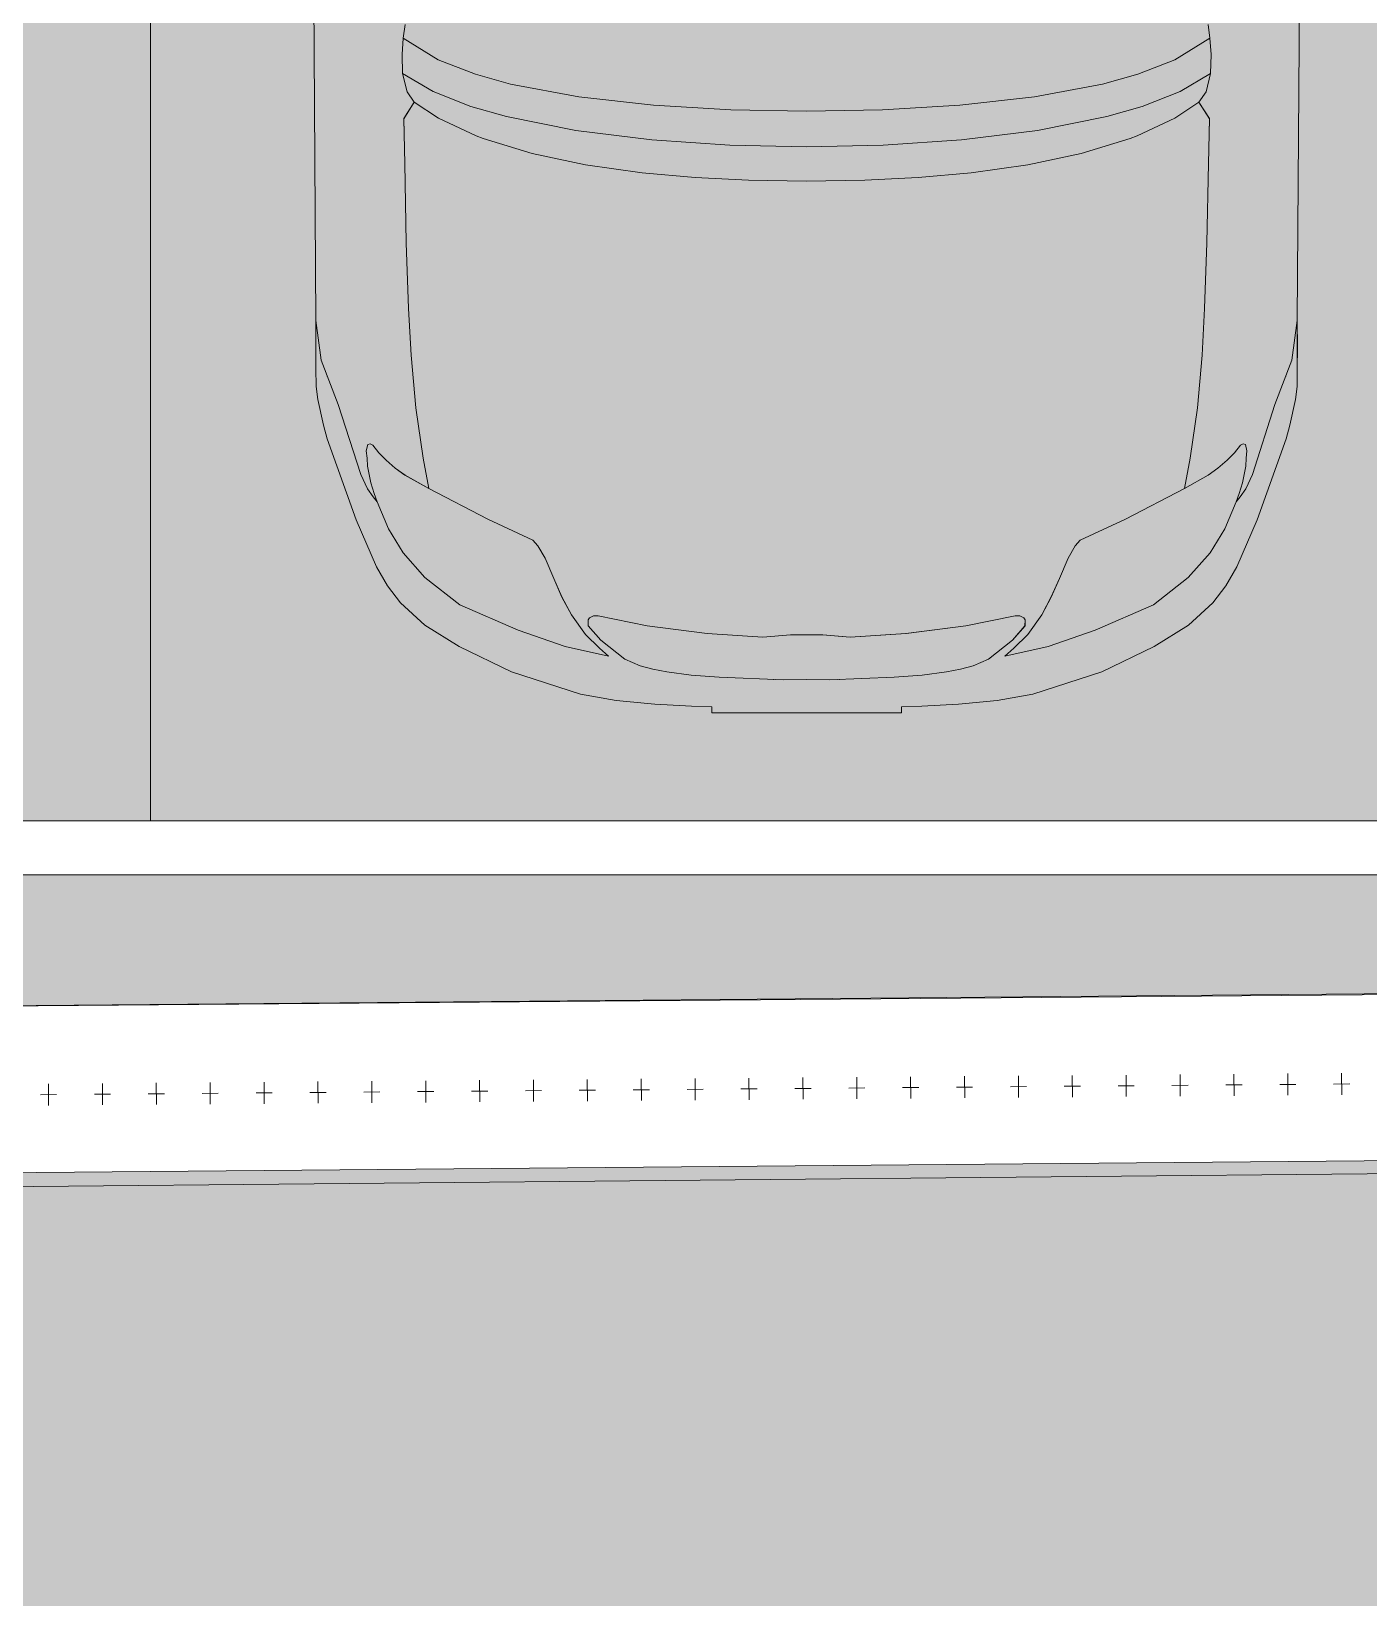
# Model space of a CAD drawing. Header units: millimetres. Extents: x -284281 to 1648660, y -821378 to -151356.
# Drawn here: x 222817 to 225293, y -272126 to -269226 of the extents above; entities that cross this region are included whole.
import ezdxf

# ---------------------------------------------------------------- set-up
doc = ezdxf.new("R2010")
doc.units = ezdxf.units.MM
doc.header["$MEASUREMENT"] = 0
doc.set_wipeout_variables(frame=1)
doc.linetypes.add('Wipeout_Contour', pattern=[1000, 0, -1000])
for name, color, linetype in [('Cars', 7, 'Continuous'), ('Divers - Dessin général', 7, 'Continuous'), ('Extérieur - Environnement', 7, 'Continuous'), ('Structure - Murs extérieurs', 7, 'Continuous'), ('TopoAlt', 7, 'Continuous')]:
    doc.layers.add(name, color=color, linetype=linetype)

# ---------------------------------------------------------------- blocks, each defined once
blk = doc.blocks.new('Dalle_13_1', base_point=(250537.6, -270787.4))
at = {"linetype": 'Continuous', "lineweight": 0, "true_color": 0x90b349}
blk.add_hatch(color=55, dxfattribs=at).paths.add_polyline_path([(250537.6, -270787.4), (220537.6, -270787.4), (220537.6, -273253.3), (250548.6, -273114.3), (250537.7, -271092.1), (250537.7, -271092.1, -0.001346), (250537.6, -271062.3), (250537.6, -271062.3)])
at = {"color": 7, "linetype": 'Continuous', "lineweight": 5, "flags": 128}
blk.add_lwpolyline([(250537.6, -270787.4), (220537.6, -270787.4), (220537.6, -273253.3), (250548.6, -273114.3), (250537.7, -271092.1), (250537.7, -271092.1, -0.001346), (250537.6, -271062.3), (250537.6, -271062.3)], format="xyb", close=True, dxfattribs=at)
blk = doc.blocks.new('Mur_56_1', base_point=(218049.6, -271371.5))
at = {"color": 254, "linetype": 'Wipeout_Contour', "lineweight": 0, "ltscale": 1434044.950907383}
blk.add_wipeout([(218049.6, -271371.5), (250537.3, -271087.3), (250534.6, -270787.3), (218047, -271071.5)], dxfattribs=at).dxf.layer = 'TopoAlt'
at = {"layer": 'TopoAlt', "color": 190, "linetype": 'Continuous', "lineweight": 5, "true_color": 0x8002ff, "flags": 128}
for points in [[(250534.6, -270787.3), (218047, -271071.5)], [(218049.6, -271371.5), (250537.3, -271087.3)]]:
    blk.add_lwpolyline(points, dxfattribs=at)
blk = doc.blocks.new('Mur_61_1', base_point=(250537.6, -270787.3))
at = {"color": 254, "linetype": 'Wipeout_Contour', "lineweight": 0, "ltscale": 1436123.093929387}
blk.add_wipeout([(220637.6, -270787.3), (250437.6, -270787.3), (250437.6, -270687.3), (220637.6, -270687.3)], dxfattribs=at).dxf.layer = 'Structure - Murs extérieurs'
at = {"layer": 'Structure - Murs extérieurs', "color": 7, "linetype": 'Continuous', "lineweight": 5, "flags": 128}
for points in [[(250437.6, -270687.3), (220637.6, -270687.3)], [(220537.6, -270787.3), (250537.6, -270787.3)]]:
    blk.add_lwpolyline(points, dxfattribs=at)
blk = doc.blocks.new('Garde-corps_1_1')
at = {"color": 7, "linetype": 'Continuous', "lineweight": 5}
for p, q in [((224644.4, -271159.8), (224644.7, -271199.8)), ((224744.1, -271159), (224744.5, -271199)), ((224843.9, -271158.2), (224844.2, -271198.2)), ((224943.7, -271157.3), (224944, -271197.3)), ((225043.4, -271156.5), (225043.7, -271196.5)), ((225143.2, -271155.7), (225143.5, -271195.7)), ((225242.9, -271154.9), (225243.3, -271194.9)), ((222848.8, -271174.6), (222849.1, -271214.6)), ((222948.5, -271173.7), (222948.9, -271213.7)), ((223048.3, -271172.9), (223048.6, -271212.9)), ((223148, -271172.1), (223148.4, -271212.1)), ((223247.8, -271171.3), (223248.1, -271211.3)), ((223347.6, -271170.5), (223347.9, -271210.5)), ((223447.3, -271169.6), (223447.6, -271209.6)), ((223562.2, -271188.7), (223532.2, -271188.9)), ((223547.1, -271168.8), (223547.4, -271208.8)), ((223662, -271187.9), (223632, -271188.1)), ((223646.8, -271168), (223647.2, -271208)), ((223761.7, -271187.1), (223731.7, -271187.3)), ((223746.6, -271167.2), (223746.9, -271207.2)), ((223861.5, -271186.2), (223831.5, -271186.5)), ((223846.3, -271166.4), (223846.7, -271206.4)), ((223961.3, -271185.4), (223931.3, -271185.7)), ((223946.1, -271165.5), (223946.4, -271205.5)), ((224061, -271184.6), (224031, -271184.8)), ((224045.9, -271164.7), (224046.2, -271204.7)), ((224160.8, -271183.8), (224130.8, -271184)), ((224145.6, -271163.9), (224145.9, -271203.9)), ((224260.5, -271183), (224230.5, -271183.2)), ((224245.4, -271163.1), (224245.7, -271203.1)), ((224360.3, -271182.1), (224330.3, -271182.4)), ((224345.1, -271162.3), (224345.4, -271202.3)), ((224460, -271181.3), (224430, -271181.6)), ((224444.9, -271161.4), (224445.2, -271201.4)), ((224559.8, -271180.5), (224529.8, -271180.7)), ((224544.6, -271160.6), (224545, -271200.6)), ((224659.6, -271179.7), (224629.6, -271179.9)), ((224759.3, -271178.9), (224729.3, -271179.1)), ((224859.1, -271178), (224829.1, -271178.3)), ((224958.8, -271177.2), (224928.8, -271177.5)), ((225058.6, -271176.4), (225028.6, -271176.7)), ((225158.3, -271175.6), (225128.3, -271175.8)), ((225258.1, -271174.8), (225228.1, -271175)), ((222863.9, -271194.4), (222833.9, -271194.7)), ((222963.7, -271193.6), (222933.7, -271193.9)), ((223063.5, -271192.8), (223033.5, -271193)), ((223163.2, -271192), (223133.2, -271192.2)), ((223263, -271191.2), (223233, -271191.4)), ((223362.7, -271190.3), (223332.7, -271190.6)), ((223462.5, -271189.5), (223432.5, -271189.8))]:
    blk.add_line(p, q, dxfattribs=at)
blk = doc.blocks.new('Garde-corps_3_1')
at = {"color": 7, "linetype": 'Continuous', "lineweight": 5}
for p, q in [((224644.4, -271159.8), (224644.7, -271199.8)), ((224744.1, -271159), (224744.5, -271199)), ((224843.9, -271158.2), (224844.2, -271198.2)), ((224943.7, -271157.3), (224944, -271197.3)), ((225043.4, -271156.5), (225043.7, -271196.5)), ((225143.2, -271155.7), (225143.5, -271195.7)), ((225242.9, -271154.9), (225243.3, -271194.9)), ((222848.8, -271174.6), (222849.1, -271214.6)), ((222948.5, -271173.7), (222948.9, -271213.7)), ((223048.3, -271172.9), (223048.6, -271212.9)), ((223148, -271172.1), (223148.4, -271212.1)), ((223247.8, -271171.3), (223248.1, -271211.3)), ((223347.6, -271170.5), (223347.9, -271210.5)), ((223447.3, -271169.6), (223447.6, -271209.6)), ((223562.2, -271188.7), (223532.2, -271188.9)), ((223547.1, -271168.8), (223547.4, -271208.8)), ((223662, -271187.9), (223632, -271188.1)), ((223646.8, -271168), (223647.2, -271208)), ((223761.7, -271187.1), (223731.7, -271187.3)), ((223746.6, -271167.2), (223746.9, -271207.2)), ((223861.5, -271186.2), (223831.5, -271186.5)), ((223846.3, -271166.4), (223846.7, -271206.4)), ((223961.3, -271185.4), (223931.3, -271185.7)), ((223946.1, -271165.5), (223946.4, -271205.5)), ((224061, -271184.6), (224031, -271184.8)), ((224045.9, -271164.7), (224046.2, -271204.7)), ((224160.8, -271183.8), (224130.8, -271184)), ((224145.6, -271163.9), (224145.9, -271203.9)), ((224260.5, -271183), (224230.5, -271183.2)), ((224245.4, -271163.1), (224245.7, -271203.1)), ((224360.3, -271182.1), (224330.3, -271182.4)), ((224345.1, -271162.3), (224345.4, -271202.3)), ((224460, -271181.3), (224430, -271181.6)), ((224444.9, -271161.4), (224445.2, -271201.4)), ((224559.8, -271180.5), (224529.8, -271180.7)), ((224544.6, -271160.6), (224545, -271200.6)), ((224659.6, -271179.7), (224629.6, -271179.9)), ((224759.3, -271178.9), (224729.3, -271179.1)), ((224859.1, -271178), (224829.1, -271178.3)), ((224958.8, -271177.2), (224928.8, -271177.5)), ((225058.6, -271176.4), (225028.6, -271176.7)), ((225158.3, -271175.6), (225128.3, -271175.8)), ((225258.1, -271174.8), (225228.1, -271175)), ((222863.9, -271194.4), (222833.9, -271194.7)), ((222963.7, -271193.6), (222933.7, -271193.9)), ((223063.5, -271192.8), (223033.5, -271193)), ((223163.2, -271192), (223133.2, -271192.2)), ((223263, -271191.2), (223233, -271191.4)), ((223362.7, -271190.3), (223332.7, -271190.6)), ((223462.5, -271189.5), (223432.5, -271189.8))]:
    blk.add_line(p, q, dxfattribs=at)
blk = doc.blocks.new('Car 0025')
at = {"layer": 'Cars', "color": 7, "linetype": 'Continuous', "lineweight": 13}
for p, q in [((-924.7, 1389.7), (-920.5, 734.5)), ((-924.7, 1389.7), (-920.5, 734.5)), ((896.3, 734.5), (900.5, 1389.7)), ((900.5, 1389.7), (896.3, 734.5)), ((-755.5, 1282.4), (-758.8, 1257.5)), ((731.3, 1282.4), (734.6, 1257.5)), ((-758.8, 1257.5), (-760.9, 1227.1)), ((-694, 1217.1), (-758.8, 1257.5)), ((669.8, 1217.1), (734.6, 1257.5)), ((734.6, 1257.5), (736.7, 1227.1)), ((-760.9, 1227.1), (-760.1, 1191.7)), ((736.7, 1227.1), (735.9, 1191.7)), ((-703.8, 1158.5), (-760.1, 1191.7)), ((-760.1, 1191.7), (-751.8, 1158)), ((-625.2, 1190.8), (-694, 1217.1)), ((-560.1, 1172.1), (-625.2, 1190.8)), ((535.9, 1172.1), (601, 1190.8)), ((601, 1190.8), (669.8, 1217.1)), ((679.6, 1158.5), (735.9, 1191.7)), ((735.9, 1191.7), (727.6, 1158)), ((-433.8, 1148.7), (-560.1, 1172.1)), ((409.6, 1148.7), (535.9, 1172.1)), ((-738.5, 1138.6), (-758, 1108.3)), ((-751.8, 1158), (-751.8, 1158)), ((-738.5, 1138.6), (-751.8, 1158)), ((-738.5, 1138.6), (-738.5, 1138.6)), ((-738.5, 1138.6), (-693.9, 1108.9)), ((-633.6, 1130.9), (-703.8, 1158.5)), ((-295.6, 1133.3), (-433.8, 1148.7)), ((-152.7, 1124.9), (-295.6, 1133.3)), ((128.5, 1124.9), (271.4, 1133.3)), ((271.4, 1133.3), (409.6, 1148.7)), ((609.4, 1130.9), (679.6, 1158.5)), ((714.3, 1138.6), (669.7, 1108.9)), ((714.3, 1138.6), (727.6, 1158)), ((714.3, 1138.6), (714.3, 1138.6)), ((714.3, 1138.6), (733.8, 1108.3)), ((727.6, 1158), (727.6, 1158)), ((-758, 1108.3), (-755.8, 1024.9)), ((-693.9, 1108.9), (-624, 1076.3)), ((-567.9, 1112.1), (-633.6, 1130.9)), ((-439.5, 1086.6), (-567.9, 1112.1)), ((-12.1, 1122.4), (-152.7, 1124.9)), ((-12.1, 1122.4), (128.5, 1124.9)), ((415.3, 1086.6), (543.7, 1112.1)), ((543.7, 1112.1), (609.4, 1130.9)), ((669.7, 1108.9), (599.8, 1076.3)), ((733.8, 1108.3), (731.7, 1024.9)), ((-624, 1076.3), (-610.9, 1071.4)), ((-298.8, 1069.2), (-439.5, 1086.6)), ((274.6, 1069.2), (415.3, 1086.6)), ((599.8, 1076.3), (586.8, 1071.4)), ((-610.9, 1071.4), (-520.4, 1043.6)), ((-154, 1059.4), (-298.8, 1069.2)), ((-12.1, 1056.3), (-154, 1059.4)), ((-12.1, 1056.3), (129.8, 1059.4)), ((129.8, 1059.4), (274.6, 1069.2)), ((586.8, 1071.4), (496.2, 1043.6)), ((-755.8, 1025), (-753.2, 878.1)), ((-755.8, 1024.9), (-755.8, 1024.9)), ((-520.4, 1043.6), (-421.4, 1022.7)), ((-421.4, 1022.7), (-316.5, 1007.9)), ((397.2, 1022.7), (292.3, 1007.9)), ((496.2, 1043.6), (397.2, 1022.7)), ((731.7, 1025), (729, 878.1)), ((731.6, 1024.9), (731.6, 1024.9)), ((-316.5, 1007.9), (-218.5, 999.1)), ((-218.5, 999.1), (-119.9, 994.1)), ((-119.9, 994.1), (-12.1, 992.4)), ((95.7, 994.1), (-12.1, 992.4)), ((194.3, 999.1), (95.7, 994.1)), ((292.3, 1007.9), (194.3, 999.1)), ((-753.2, 878.1), (-748.9, 756.7)), ((729, 878.1), (724.7, 756.7)), ((-748.9, 756.7), (-744.4, 670.1)), ((724.7, 756.7), (720.2, 670.1)), ((-920.5, 734.5), (-920.6, 683.7)), ((-920.5, 734.5), (-920.6, 683.7)), ((-920.5, 734.5), (-910.7, 661.1)), ((896.3, 734.5), (886.5, 661.1)), ((896.4, 683.7), (896.3, 734.5)), ((896.3, 734.5), (896.4, 683.7)), ((-920.6, 683.7), (-920.5, 645.6)), ((-920.6, 683.7), (-920.5, 645.6)), ((-744.4, 670.2), (-735.6, 572.8)), ((-735.6, 572.8), (-744.3, 670.1)), ((720.2, 670.2), (711.4, 572.8)), ((711.4, 572.8), (720.1, 670.1)), ((896.3, 645.6), (896.4, 683.7)), ((896.4, 683.7), (896.3, 645.6)), ((-920.5, 645.6), (-920, 612.5)), ((-920.5, 645.6), (-920, 612.5)), ((-910.7, 661.1), (-879.2, 578.8)), ((886.5, 661.1), (855, 578.8)), ((895.8, 612.5), (896.3, 645.6)), ((896.3, 645.6), (895.8, 612.5)), ((-920, 612.5), (-917.2, 588.4)), ((-920, 612.5), (-917.2, 588.4)), ((-899.6, 632.1), (-899.5, 631.1)), ((875.4, 632.1), (875.3, 631.1)), ((893, 588.4), (895.8, 612.5)), ((895.8, 612.5), (893, 588.4)), ((-917.2, 588.4), (-906.8, 541)), ((-906.8, 541), (-917.2, 588.4)), ((882.6, 541), (893, 588.4)), ((882.6, 541), (893, 588.4)), ((-879.2, 578.8), (-837.6, 449.2)), ((-735.6, 572.8), (-722, 479.6)), ((711.4, 572.8), (697.8, 479.6)), ((855, 578.8), (813.4, 449.2)), ((-906.8, 541), (-899.8, 515.5)), ((-899.8, 515.5), (-906.8, 541)), ((875.6, 515.5), (882.6, 541)), ((875.6, 515.5), (882.6, 541)), ((-899.8, 515.5), (-846, 365.6)), ((-846, 365.6), (-899.8, 515.5)), ((-824.6, 504.7), (-827.3, 493)), ((-820.1, 506), (-824.6, 504.7)), ((-815.2, 503.8), (-820.1, 506)), ((-804.3, 489.5), (-815.2, 503.8)), ((780.1, 489.5), (791, 503.8)), ((791, 503.8), (795.9, 506)), ((795.9, 506), (800.4, 504.7)), ((800.4, 504.7), (803.1, 493)), ((821.8, 365.6), (875.6, 515.5)), ((821.8, 365.6), (875.6, 515.5)), ((-827.3, 493), (-826, 479.9)), ((-826, 479.9), (-825, 465)), ((-825, 465), (-819.1, 434.2)), ((-790.7, 476), (-804.3, 489.5)), ((-773.6, 461.2), (-790.7, 476)), ((-722, 479.6), (-711.7, 423.4)), ((697.8, 479.6), (687.5, 423.4)), ((749.4, 461.2), (766.5, 476)), ((766.5, 476), (780.1, 489.5)), ((800.8, 465), (794.9, 434.2)), ((801.8, 479.9), (800.8, 465)), ((803.1, 493), (801.8, 479.9)), ((-825.2, 422.9), (-837.6, 449.2)), ((-755.7, 447.9), (-773.6, 461.2)), ((-711.7, 423.4), (-755.7, 447.9)), ((687.5, 423.4), (731.5, 447.9)), ((731.5, 447.9), (749.4, 461.2)), ((801, 422.9), (813.4, 449.2)), ((-814.8, 408.3), (-825.2, 422.9)), ((-819.1, 434.2), (-812.8, 414.4)), ((-807.5, 399), (-814.8, 408.3)), ((-812.8, 414.4), (-807.5, 399)), ((-602.3, 367), (-711.7, 423.4)), ((578.1, 367), (687.5, 423.4)), ((788.6, 414.4), (783.3, 399)), ((783.3, 399), (790.6, 408.3)), ((794.9, 434.2), (788.6, 414.4)), ((790.6, 408.3), (801, 422.9)), ((-786.3, 348.7), (-807.5, 399)), ((762.1, 348.7), (783.3, 399)), ((-846, 365.6), (-808.7, 278.6)), ((-808.7, 278.6), (-846, 365.6)), ((-759.1, 304.4), (-786.3, 348.7)), ((-518.8, 327.9), (-602.3, 367)), ((494.6, 327.9), (578.1, 367)), ((734.9, 304.4), (762.1, 348.7)), ((784.5, 278.6), (821.8, 365.6)), ((784.5, 278.6), (821.8, 365.6)), ((-509.5, 317.5), (-518.8, 327.9)), ((485.3, 317.5), (494.6, 327.9)), ((-718.8, 259), (-759.1, 304.4)), ((-496.3, 294.8), (-509.5, 317.5)), ((-480.1, 257), (-496.3, 294.8)), ((455.9, 257), (472.1, 294.8)), ((472.1, 294.8), (485.3, 317.5)), ((694.6, 259), (734.9, 304.4)), ((-808.7, 278.6), (-788.2, 243.2)), ((-808.7, 278.6), (-788.2, 243.2)), ((764, 243.2), (784.5, 278.6)), ((784.5, 278.6), (764, 243.2)), ((-788.2, 243.2), (-764, 211.8)), ((-788.2, 243.2), (-764, 211.8)), ((-654.4, 208.3), (-718.8, 259)), ((-465.1, 222.6), (-480.1, 257)), ((440.9, 222.6), (455.9, 257)), ((630.2, 208.3), (694.6, 259)), ((739.8, 211.8), (764, 243.2)), ((764, 243.2), (739.8, 211.8)), ((-764, 211.8), (-719, 170.5)), ((-764, 211.8), (-719, 170.5)), ((-654.4, 208.3), (-546.4, 161.2)), ((-447.3, 189.6), (-465.1, 222.6)), ((423.1, 189.6), (440.9, 222.6)), ((630.2, 208.3), (522.2, 161.2)), ((694.8, 170.5), (739.8, 211.8)), ((739.8, 211.8), (694.8, 170.5)), ((-421.5, 153.3), (-447.3, 189.6)), ((-416.6, 180.1), (-414.1, 184)), ((-416.4, 169.3), (-416.6, 180.1)), ((-414.1, 184), (-406.9, 187.6)), ((-406.9, 187.6), (-398, 187.9)), ((-398, 187.9), (-307.1, 169.4)), ((373.8, 187.9), (282.9, 169.4)), ((382.7, 187.6), (373.8, 187.9)), ((389.9, 184), (382.7, 187.6)), ((392.4, 180.1), (389.9, 184)), ((392.2, 169.3), (392.4, 180.1)), ((397.3, 153.3), (423.1, 189.6)), ((-719, 170.5), (-655.3, 130.9)), ((-719, 170.5), (-655.3, 130.9)), ((-546.4, 161.2), (-459.2, 131.1)), ((-395.7, 128), (-421.5, 153.3)), ((-393.4, 142.5), (-416.4, 169.3)), ((-307.1, 169.4), (-196.1, 155)), ((-196.1, 155), (-92.9, 148.1)), ((-41.8, 152.8), (-92.9, 148.1)), ((-41.8, 152.8), (-11.3, 152.8)), ((17.6, 152.8), (-12.9, 152.8)), ((17.6, 152.8), (68.7, 148.1)), ((171.9, 155), (68.7, 148.1)), ((282.9, 169.4), (171.9, 155)), ((369.2, 142.5), (392.2, 169.3)), ((371.5, 128), (397.3, 153.3)), ((522.2, 161.2), (435, 131.1)), ((631.1, 130.9), (694.8, 170.5)), ((694.8, 170.5), (631.1, 130.9)), ((-655.3, 130.9), (-558.5, 84.1)), ((-655.3, 130.9), (-558.5, 84.1)), ((-378.9, 113.2), (-459.2, 131.1)), ((-378.9, 113.2), (-395.7, 128)), ((-348.6, 107.3), (-393.4, 142.5)), ((324.4, 107.3), (369.2, 142.5)), ((354.7, 113.2), (435, 131.1)), ((354.7, 113.2), (371.5, 128)), ((534.3, 84.1), (631.1, 130.9)), ((631.1, 130.9), (534.3, 84.1)), ((-320.4, 95.1), (-348.6, 107.3)), ((-320.4, 95.1), (-296.9, 89)), ((-296.9, 89), (-270.9, 84)), ((272.7, 89), (246.7, 84)), ((296.3, 95.1), (272.7, 89)), ((296.3, 95.1), (324.4, 107.3)), ((-558.5, 84.1), (-431, 42.5)), ((-431, 42.5), (-558.5, 84.1)), ((-270.9, 84), (-226, 78.1)), ((-226, 78.1), (-174.1, 74.2)), ((-54.7, 69.2), (-174.1, 74.2)), ((-73.2, 69.9), (-72.6, 69.9)), ((-12.1, 69.6), (-54.7, 69.2)), ((-12.1, 69.6), (30.5, 69.2)), ((30.5, 69.2), (149.9, 74.2)), ((49, 69.9), (48.4, 69.9)), ((201.8, 78.1), (149.9, 74.2)), ((246.7, 84), (201.8, 78.1)), ((406.8, 42.5), (534.3, 84.1)), ((406.8, 42.5), (534.3, 84.1)), ((-431, 42.5), (-364.7, 30.9)), ((-364.7, 30.9), (-431, 42.5)), ((-364.7, 30.9), (-293.1, 24.3)), ((-293.1, 24.3), (-364.7, 30.9)), ((268.9, 24.3), (340.5, 30.9)), ((268.9, 24.3), (340.5, 30.9)), ((340.5, 30.9), (406.8, 42.5)), ((340.5, 30.9), (406.8, 42.5)), ((-293.1, 24.3), (-225.1, 20.2)), ((-225.1, 20.2), (-293.1, 24.3)), ((-225.1, 20.2), (-187.9, 19.2)), ((-187.9, 19.2), (-225.1, 20.2)), ((-187.9, 19.2), (-187.9, 8.3)), ((-187.9, 8.3), (-187.9, 19.2)), ((-187.9, 8.3), (163.7, 8.3)), ((-187.9, 8.3), (-12.1, 8.3)), ((163.7, 8.3), (-12.1, 8.3)), ((163.7, 19.2), (200.9, 20.2)), ((163.7, 19.2), (200.9, 20.2)), ((163.7, 8.3), (163.7, 19.2)), ((163.7, 8.3), (163.7, 19.2)), ((200.9, 20.2), (268.9, 24.3)), ((200.9, 20.2), (268.9, 24.3))]:
    blk.add_line(p, q, dxfattribs=at)

msp = doc.modelspace()

# ---------------------------------------------------------------- hatches: boundary and pattern name
at = {"linetype": 'Continuous', "lineweight": 0, "true_color": 0x6f6f6f}
h = msp.add_hatch(color=8, dxfattribs=at)
h.paths.add_polyline_path([(141848.4421, -295062.57111), (269220.82107, -293826.86817), (269220.82107, -270902.73426), (268763.04853, -270902.73426), (254213.59981, -271040.57524), (254213.59981, -163437.63526), (153156.19977, -163437.63526), (153156.19977, -271040.57524), (153182.9625, -271040.57014), (153183.14559, -272000.51417, -0.4094273642), (149183.68145, -275935.04226), (141848.4421, -275935.04226)])
h.paths.add_polyline_path([(158435.58359, -260639.95299), (155145.58359, -260639.95299), (155145.58359, -248364.9528), (155145.58359, -243089.97435), (155145.58359, -242189.97435), (158435.58359, -242189.97435)], flags=0)
h.paths.add_polyline_path([(161503.43335, -171995.57011), (161503.43335, -193810.57122), (161503.43335, -230015.57011), (161503.43335, -260810.57129), (196775.04197, -260810.57129), (196775.04197, -222495.57011), (186955.54197, -222495.57011), (186955.54197, -218295.57011), (196754.55038, -218295.57011), (196754.55038, -208495.57004), (196754.55038, -204495.57011), (193355.54197, -204495.57011), (193355.54197, -195161.53481), (195576.03357, -195161.53481), (195576.03357, -189810.57129), (217850.06795, -189810.57129), (217850.06795, -262266.88531), (245610.04479, -262266.88531), (245610.04479, -253395.57129), (245626.03357, -253395.57129), (246426.03357, -253395.57129), (247826.03357, -253395.57129), (247826.03357, -248005.57129), (247826.03357, -246605.57129), (245626.03357, -246605.57129), (245610.04479, -246605.57129), (245610.04479, -171995.57011), (212806.27958, -171995.57011)], flags=0)
h.paths.add_polyline_path([(162737.04244, -269433.91257, -0.0903186603), (162858.77258, -268727.62319, -0.2014487277), (163912.63869, -267592.73981, -0.1042114453), (164718.00561, -267415.05524), (165317.97869, -267409.37112, -0.1040446075), (166125.35422, -267571.24421, -0.2382554567), (167284.25653, -268953.31764, -0.0551886218), (167336.83602, -269390.33428), (167338.93075, -269611.43843), (167351.04633, -270890.26697), (167092.5827, -271892.76052, -0.2679491924), (165370.08316, -272909.1243), (164770.11009, -272914.80843, -0.1937174639), (163379.25202, -272370.18517, -0.0705687558), (163028.66346, -271931.26196, -0.1316524976), (162751.25276, -270933.84526)], flags=0)
h.paths.add_polyline_path([(175327.75206, -275599.00212, -0.4157910988), (173316.98603, -273599.0311), (173316.98603, -273452.05237), (173330.48786, -267377.82411, -0.3805567013), (175316.98603, -265609.82626), (175394.71409, -265609.82626), (175394.71409, -270609.82626), (190394.71409, -270609.82626), (190394.71409, -265609.82626), (195356.19118, -265609.82626, -0.4142135624), (196856.19118, -267109.82626), (196856.19118, -273660.69924, -0.3455016121), (195137.28541, -275433.43196)], flags=0)
h.paths.add_polyline_path([(205510.09252, -271504.08297, -0.1344739343), (205230.94767, -270484.93746), (205230.94767, -268984.93746, -0.4142135624), (207230.94767, -266984.93746), (207830.94767, -266984.93746, -0.4142135624), (209830.94767, -268984.93746), (209830.94767, -270484.93746, -0.1288203455), (209574.03043, -271465.58136, -0.2709362909), (207830.94767, -272484.93746), (207230.94767, -272484.93746, -0.2649799965)], flags=0)
h.paths.add_polyline_path([(217862.68721, -273329.32486), (217869.94938, -267730.33623, -0.0985615086), (218100.71805, -266943.72092), (218117.68082, -266951.54513, -0.2588490016), (219955.479, -265605.82722), (219953.14148, -265587.29374), (220637.56856, -265587.29374), (220637.56856, -265687.29374), (220637.56856, -270687.29374), (250537.56856, -270687.29374), (250537.56856, -265687.29374), (252208.00356, -265687.29374), (254186.29382, -265687.29374), (254186.29382, -267687.29374), (254186.29382, -271062.25464, 0.001345761), (254186.3228, -271073.02067), (254197.20856, -273095.23292, -0.4142135624), (252208.00356, -275105.96997), (243484.53401, -275105.96997, -0.0051889555), (243431.43827, -275116.10287), (235447.992, -275196.19066), (220071.01237, -275253.23979, -0.3865533313), (217873.0891, -273475.38502, -0.0251892193)], flags=0)
at = {"linetype": 'Continuous', "lineweight": 0, "true_color": 0x90b349}
msp.add_hatch(color=55, dxfattribs=at).paths.add_polyline_path([(250537.56856, -270787.35355), (220537.56856, -270787.35355), (220537.56856, -273253.26877), (250548.61514, -273114.34105), (250537.72938, -271092.1288), (250537.66391, -271092.12915, -0.001345761), (250537.5835, -271062.25464), (250537.56856, -271062.25464)])

# ---------------------------------------------------------------- linework, layer by layer
at = {"color": 9, "linetype": 'Continuous', "lineweight": 5}
msp.add_lwpolyline([(217873.0891, -273475.38502, 0.3865533313), (220071.01237, -275253.23979), (235447.992, -275196.19066), (243431.43827, -275116.10287, 0.0051889555), (243484.53401, -275105.96997), (252208.00356, -275105.96997, 0.4142135624), (254197.20856, -273095.23292), (254186.3228, -271073.02067, -0.001345761), (254186.29382, -271062.25464), (254186.29382, -267687.29374), (254186.29382, -265687.29374), (252208.00356, -265687.29374), (250537.56856, -265687.29374), (250537.56856, -270687.29374), (220637.56856, -270687.29374), (220637.56856, -265687.29374), (220637.56856, -265587.29374), (219953.14148, -265587.29374), (219955.479, -265605.82722, 0.2588490016), (218117.68082, -266951.54513), (218100.71805, -266943.72092, 0.0985615086), (217869.94938, -267730.33623), (217862.68721, -273329.32486, 0.0251892193)], format="xyb", close=True, dxfattribs=at)
at = {"color": 7, "linetype": 'Continuous', "lineweight": 5}
msp.add_lwpolyline([(250537.56856, -270787.35355), (220537.56856, -270787.35355), (220537.56856, -273253.26877), (250548.61514, -273114.34105), (250537.72938, -271092.1288), (250537.66391, -271092.12915, -0.001345761), (250537.5835, -271062.25464), (250537.56856, -271062.25464)], format="xyb", close=True, dxfattribs=at)
at = {"layer": 'Extérieur - Environnement', "color": 7, "linetype": 'Continuous', "lineweight": 13}
for p, q in [((223339.79262, -269106.12444), (223343.94365, -269761.2809)), ((223339.79262, -269106.12444), (223343.94365, -269761.2809)), ((225160.83428, -269761.2809), (225164.9853, -269106.12444)), ((225164.9853, -269106.12444), (225160.83428, -269761.2809)), ((223509.00238, -269213.35195), (223505.71237, -269238.27627)), ((224995.77554, -269213.35195), (224999.06555, -269238.27627)), ((223505.71237, -269238.27627), (223503.56921, -269268.70409)), ((223570.52568, -269278.71115), (223505.71237, -269238.27627)), ((224934.25224, -269278.71115), (224999.06555, -269238.27627)), ((224999.06555, -269238.27627), (225001.20871, -269268.70409)), ((223503.56921, -269268.70409), (223504.34856, -269304.06619)), ((225001.20871, -269268.70409), (225000.42936, -269304.06619)), ((223560.72695, -269337.28554), (223504.34856, -269304.06619)), ((223504.34856, -269304.06619), (223512.67652, -269337.78359)), ((223639.28148, -269304.96647), (223570.52238, -269278.70989)), ((224865.49645, -269304.96647), (224934.25554, -269278.70989)), ((224944.05097, -269337.28554), (225000.42936, -269304.06619)), ((225000.42936, -269304.06619), (224992.1014, -269337.78359)), ((223704.41747, -269323.67754), (223639.27519, -269304.96466)), ((223830.70959, -269347.10029), (223704.41203, -269323.67653)), ((224674.06833, -269347.10029), (224800.36589, -269323.67653)), ((224800.36046, -269323.67754), (224865.50273, -269304.96466)), ((223525.99246, -269357.14103), (223506.46151, -269387.53016)), ((223512.67652, -269337.78359), (223512.70278, -269337.79852)), ((223525.99246, -269357.14103), (223512.67652, -269337.78359)), ((223525.99826, -269357.18062), (223525.99246, -269357.14103)), ((223525.99826, -269357.18062), (223570.60131, -269386.89845)), ((223630.93028, -269364.90883), (223560.72695, -269337.28554)), ((223968.85327, -269362.46162), (223830.70959, -269347.10029)), ((224535.92465, -269362.46162), (224674.06833, -269347.10029)), ((224873.84764, -269364.90883), (224944.05097, -269337.28554)), ((224978.77966, -269357.18062), (224934.17661, -269386.89845)), ((224978.77966, -269357.18062), (224978.78546, -269357.14103)), ((224978.78546, -269357.14103), (224992.1014, -269337.78359)), ((224978.78546, -269357.14103), (224998.31641, -269387.53016)), ((224992.1014, -269337.78359), (224992.07514, -269337.79852)), ((223506.46151, -269387.53016), (223508.64052, -269470.88184)), ((223570.60131, -269386.89845), (223640.48014, -269419.47351)), ((223696.57699, -269383.67403), (223630.93028, -269364.90883)), ((223825.01931, -269409.2231), (223696.57699, -269383.67403)), ((224111.78321, -269370.86361), (223968.85082, -269362.46135)), ((224252.41805, -269373.42369), (224111.78108, -269370.86348)), ((224252.35987, -269373.42369), (224392.99684, -269370.86348)), ((224392.99471, -269370.86361), (224535.9271, -269362.46135)), ((224679.75861, -269409.2231), (224808.20093, -269383.67403)), ((224808.20093, -269383.67403), (224873.84764, -269364.90883)), ((224934.17661, -269386.89845), (224864.29778, -269419.47351)), ((224998.31641, -269387.53016), (224996.1374, -269470.88184)), ((223640.48014, -269419.47351), (223653.54053, -269424.33559)), ((223965.70071, -269426.56247), (223825.01931, -269409.2231)), ((224539.07721, -269426.56247), (224679.75861, -269409.2231)), ((224864.29778, -269419.47351), (224851.23739, -269424.33559)), ((223653.54053, -269424.33624), (223744.08144, -269452.15012)), ((224110.48515, -269436.38019), (223965.70071, -269426.56247)), ((224252.38896, -269439.48807), (224110.48515, -269436.38019)), ((224252.38896, -269439.48807), (224394.29277, -269436.38019)), ((224394.29277, -269436.38019), (224539.07721, -269426.56247)), ((224851.23739, -269424.33624), (224760.69648, -269452.15012)), ((223508.63938, -269470.81865), (223511.2848, -269617.64414)), ((223508.64177, -269470.86474), (223508.64224, -269470.88184)), ((223744.08144, -269452.15012), (223843.1289, -269473.07881)), ((223843.1289, -269473.07881), (223948.03596, -269487.90326)), ((224661.64902, -269473.07881), (224556.74196, -269487.90326)), ((224760.69648, -269452.15012), (224661.64902, -269473.07881)), ((224996.13854, -269470.81865), (224993.49312, -269617.64414)), ((224996.13615, -269470.86474), (224996.13568, -269470.88184)), ((223948.03596, -269487.90326), (224045.99751, -269496.69868)), ((224045.99751, -269496.69868), (224144.56994, -269501.67525)), ((224144.56994, -269501.67525), (224252.39546, -269503.41935)), ((224360.20798, -269501.67525), (224252.38246, -269503.41935)), ((224458.78041, -269496.69868), (224360.20798, -269501.67525)), ((224556.74196, -269487.90326), (224458.78041, -269496.69868)), ((223511.2848, -269617.64414), (223515.57686, -269739.10257)), ((224993.49312, -269617.64414), (224989.20106, -269739.10257)), ((223515.57686, -269739.10257), (223520.1139, -269825.64174)), ((224989.20106, -269739.10257), (224984.66402, -269825.64174)), ((223343.94365, -269761.2809), (223343.86053, -269812.10443)), ((223343.94365, -269761.2809), (223343.86053, -269812.10443)), ((223343.94365, -269761.2809), (223353.78672, -269834.64628)), ((225160.83428, -269761.2809), (225150.9912, -269834.64628)), ((225160.91739, -269812.10443), (225160.83428, -269761.2809)), ((225160.83428, -269761.2809), (225160.91739, -269812.10443)), ((223343.86053, -269812.10443), (223343.97135, -269850.17549)), ((223343.86053, -269812.10443), (223343.97135, -269850.17549)), ((223520.11198, -269825.6205), (223528.8927, -269922.93505)), ((223528.8927, -269922.93505), (223520.14171, -269825.64174)), ((224984.66594, -269825.6205), (224975.88522, -269922.93505)), ((224975.88522, -269922.93505), (224984.63621, -269825.64174)), ((225160.80657, -269850.17549), (225160.91739, -269812.10443)), ((225160.91739, -269812.10443), (225160.80657, -269850.17549)), ((223343.97135, -269850.17549), (223344.49816, -269883.28596)), ((223343.97135, -269850.17549), (223344.49816, -269883.28596)), ((223353.78672, -269834.64628), (223385.31238, -269917.01103)), ((225150.9912, -269834.64628), (225119.46554, -269917.01103)), ((225160.27976, -269883.28596), (225160.80657, -269850.17549)), ((225160.80657, -269850.17549), (225160.27976, -269883.28596)), ((223344.49816, -269883.28596), (223347.29866, -269907.43008)), ((223344.49816, -269883.28596), (223347.29866, -269907.43008)), ((223364.90148, -269863.68497), (223364.95298, -269864.69694)), ((225139.87645, -269863.68497), (225139.82494, -269864.69694)), ((225157.47926, -269907.43008), (225160.27976, -269883.28596)), ((225160.27976, -269883.28596), (225157.47926, -269907.43008)), ((223347.29866, -269907.43008), (223357.69625, -269954.78576)), ((223357.69625, -269954.78576), (223347.29866, -269907.43008)), ((225147.08167, -269954.78576), (225157.47926, -269907.43008)), ((225147.08167, -269954.78576), (225157.47926, -269907.43008)), ((223385.31238, -269917.01103), (223426.9133, -270046.60936)), ((223528.8927, -269922.93505), (223542.51488, -270016.17977)), ((224975.88522, -269922.93505), (224962.26304, -270016.17977)), ((225119.46554, -269917.01103), (225077.86462, -270046.60936)), ((223357.69625, -269954.78576), (223364.71123, -269980.29071)), ((223364.71123, -269980.29071), (223357.69625, -269954.78576)), ((225140.06669, -269980.29071), (225147.08167, -269954.78576)), ((225140.06669, -269980.29071), (225147.08167, -269954.78576)), ((223364.71123, -269980.29071), (223418.5294, -270130.22636)), ((223418.5294, -270130.22636), (223364.71123, -269980.29071)), ((223439.91787, -269991.06556), (223437.18451, -270002.76857)), ((223444.37137, -269989.80043), (223439.91787, -269991.06556)), ((223449.2591, -269991.95746), (223444.37137, -269989.80043)), ((223460.19787, -270006.24783), (223449.2591, -269991.95746)), ((225044.58006, -270006.24783), (225055.51882, -269991.95746)), ((225055.51882, -269991.95746), (225060.40655, -269989.80043)), ((225060.40655, -269989.80043), (225064.86005, -269991.06556)), ((225064.86005, -269991.06556), (225067.59341, -270002.76857)), ((225086.24852, -270130.22636), (225140.06669, -269980.29071)), ((225086.24852, -270130.22636), (225140.06669, -269980.29071)), ((223437.18451, -270002.76857), (223438.49834, -270015.8633)), ((223438.49834, -270015.8633), (223439.44466, -270030.7926)), ((223473.81994, -270019.78551), (223460.19787, -270006.24783)), ((223490.89346, -270034.58812), (223473.81994, -270019.78551)), ((223542.51071, -270016.15698), (223552.79121, -270072.41751)), ((224962.26721, -270016.15698), (224951.98671, -270072.41751)), ((225013.88446, -270034.58812), (225030.95798, -270019.78551)), ((225030.95798, -270019.78551), (225044.58006, -270006.24783)), ((225066.27958, -270015.8633), (225065.33326, -270030.7926)), ((225067.59341, -270002.76857), (225066.27958, -270015.8633)), ((223439.24988, -270072.92354), (223426.9133, -270046.60936)), ((223439.44466, -270030.7926), (223445.35115, -270061.59997)), ((223508.83541, -270047.87284), (223490.89346, -270034.58812)), ((223552.79121, -270072.41751), (223508.83541, -270047.87284)), ((224951.98671, -270072.41751), (224995.94251, -270047.87284)), ((224995.94251, -270047.87284), (225013.88446, -270034.58812)), ((225065.33326, -270030.7926), (225059.42677, -270061.59997)), ((225065.52804, -270072.92354), (225077.86462, -270046.60936)), ((223449.69329, -270087.47329), (223439.24988, -270072.92354)), ((223445.35115, -270061.59997), (223451.69728, -270081.40036)), ((223451.69728, -270081.40036), (223457.0192, -270096.7724)), ((223662.20554, -270128.79784), (223552.79121, -270072.41751)), ((224842.57238, -270128.79784), (224951.98671, -270072.41751)), ((225053.08064, -270081.40036), (225047.75872, -270096.7724)), ((225059.42677, -270061.59997), (225053.08064, -270081.40036)), ((225055.08463, -270087.47329), (225065.52804, -270072.92354)), ((223457.0192, -270096.7724), (223449.69329, -270087.47329)), ((223478.203, -270147.07207), (223457.0192, -270096.7724)), ((225026.57492, -270147.07207), (225047.75872, -270096.7724)), ((225047.75872, -270096.7724), (225055.08463, -270087.47329)), ((223418.5294, -270130.22636), (223455.76806, -270217.19968)), ((223455.76806, -270217.19968), (223418.5294, -270130.22636)), ((223745.64248, -270167.90375), (223662.20554, -270128.79784)), ((224759.13544, -270167.90375), (224842.57238, -270128.79784)), ((225049.00986, -270217.19968), (225086.24852, -270130.22636)), ((225049.00986, -270217.19968), (225086.24852, -270130.22636)), ((223505.41771, -270191.42198), (223478.203, -270147.07207)), ((223755.03142, -270178.32286), (223745.64248, -270167.90375)), ((224749.7465, -270178.32286), (224759.13544, -270167.90375)), ((224999.36021, -270191.42198), (225026.57492, -270147.07207)), ((223545.73581, -270236.77984), (223505.41771, -270191.42198)), ((223768.21227, -270201.01926), (223755.03142, -270178.32286)), ((223784.35203, -270238.74842), (223768.19851, -270200.99555)), ((224720.42589, -270238.74842), (224736.57941, -270200.99555)), ((224736.56565, -270201.01926), (224749.7465, -270178.32286)), ((224959.04211, -270236.77984), (224999.36021, -270191.42198)), ((223455.76806, -270217.19968), (223476.31272, -270252.57154)), ((223455.76806, -270217.19968), (223476.31272, -270252.57154)), ((225028.4652, -270252.57154), (225049.00986, -270217.19968)), ((225049.00986, -270217.19968), (225028.4652, -270252.57154)), ((223476.31272, -270252.57154), (223500.49063, -270283.99193)), ((223476.31272, -270252.57154), (223500.49063, -270283.99193)), ((223610.06187, -270287.50877), (223545.73581, -270236.77984)), ((223799.41954, -270273.14819), (223784.35203, -270238.74842)), ((224705.35838, -270273.14819), (224720.42589, -270238.74842)), ((224894.71605, -270287.50877), (224959.04211, -270236.77984)), ((225004.2873, -270283.99193), (225028.4652, -270252.57154)), ((225028.4652, -270252.57154), (225004.2873, -270283.99193)), ((223500.49063, -270283.99193), (223545.51934, -270325.30047)), ((223500.49063, -270283.99193), (223545.51934, -270325.30047)), ((223610.06187, -270287.50877), (223718.09568, -270334.55123)), ((223817.20198, -270306.14996), (223799.41954, -270273.14819)), ((224687.57594, -270306.14996), (224705.35838, -270273.14819)), ((224894.71605, -270287.50877), (224786.68224, -270334.55123)), ((224959.25858, -270325.30047), (225004.2873, -270283.99193)), ((225004.2873, -270283.99193), (224959.25858, -270325.30047)), ((223842.94749, -270342.48662), (223817.20198, -270306.14996)), ((223847.91293, -270315.68285), (223850.3571, -270311.78962)), ((223848.06104, -270326.50932), (223847.91293, -270315.68285)), ((223850.3571, -270311.78962), (223857.60321, -270308.14468)), ((223857.60321, -270308.14468), (223866.51585, -270307.89289)), ((223866.51585, -270307.89289), (223957.38271, -270326.34619)), ((224638.26207, -270307.89289), (224547.39521, -270326.34619)), ((224647.17471, -270308.14468), (224638.26207, -270307.89289)), ((224654.42082, -270311.78962), (224647.17471, -270308.14468)), ((224656.86499, -270315.68285), (224654.42082, -270311.78962)), ((224656.71688, -270326.50932), (224656.86499, -270315.68285)), ((224661.83043, -270342.48662), (224687.57594, -270306.14996)), ((223545.51934, -270325.30047), (223609.2361, -270364.89687)), ((223545.51934, -270325.30047), (223609.2361, -270364.89687)), ((223718.09568, -270334.55123), (223805.32675, -270364.68725)), ((223868.81685, -270367.7613), (223842.94749, -270342.48662)), ((223871.12033, -270353.33193), (223848.06104, -270326.50932)), ((223957.38271, -270326.34619), (224068.40788, -270340.80333)), ((224068.40788, -270340.80333), (224171.54505, -270347.68768)), ((224222.66712, -270343.01425), (224171.54505, -270347.68768)), ((224222.66712, -270343.01425), (224253.204, -270343.01425)), ((224282.1108, -270343.01425), (224251.57392, -270343.01425)), ((224282.1108, -270343.01425), (224333.23287, -270347.68768)), ((224436.37004, -270340.80333), (224333.23287, -270347.68768)), ((224547.39521, -270326.34619), (224436.37004, -270340.80333)), ((224633.65759, -270353.33193), (224656.71688, -270326.50932)), ((224635.96107, -270367.7613), (224661.83043, -270342.48662)), ((224786.68224, -270334.55123), (224699.45117, -270364.68725)), ((224895.54182, -270364.89687), (224959.25858, -270325.30047)), ((224959.25858, -270325.30047), (224895.54182, -270364.89687)), ((223609.2361, -270364.89687), (223706.03125, -270411.68184)), ((223609.2361, -270364.89687), (223706.03125, -270411.68184)), ((223885.57362, -270382.58106), (223805.32675, -270364.68725)), ((223885.57362, -270382.58106), (223868.81685, -270367.7613)), ((223915.88097, -270388.52135), (223871.12033, -270353.33193)), ((224588.89695, -270388.52135), (224633.65759, -270353.33193)), ((224619.2043, -270382.58106), (224699.45117, -270364.68725)), ((224619.2043, -270382.58106), (224635.96107, -270367.7613)), ((224798.74667, -270411.68184), (224895.54182, -270364.89687)), ((224895.54182, -270364.89687), (224798.74667, -270411.68184)), ((223944.04035, -270400.67421), (223915.88097, -270388.52135)), ((223944.04035, -270400.67421), (223967.60833, -270406.75417)), ((224560.73757, -270400.67421), (224537.16959, -270406.75417)), ((224560.73757, -270400.67421), (224588.89695, -270388.52135)), ((223706.03125, -270411.68184), (223833.5203, -270453.31964)), ((223833.5203, -270453.31964), (223706.03125, -270411.68184)), ((223967.60385, -270406.75331), (223993.60109, -270411.73902)), ((223993.58851, -270411.73661), (224038.50641, -270417.69595)), ((224038.50641, -270417.69595), (224090.39909, -270421.62102)), ((224209.78789, -270426.56024), (224090.39909, -270421.62102)), ((224191.25479, -270425.92695), (224191.89616, -270425.92695)), ((224252.40057, -270426.22001), (224209.78789, -270426.56024)), ((224252.37735, -270426.22001), (224294.99003, -270426.56024)), ((224294.99003, -270426.56024), (224414.37883, -270421.62102)), ((224313.52313, -270425.92695), (224312.88176, -270425.92695)), ((224466.27151, -270417.69595), (224414.37883, -270421.62102)), ((224511.18941, -270411.73661), (224466.27151, -270417.69595)), ((224537.17407, -270406.75331), (224511.17683, -270411.73902)), ((224671.25763, -270453.31964), (224798.74667, -270411.68184)), ((224671.25763, -270453.31964), (224798.74667, -270411.68184)), ((223833.5203, -270453.31964), (223899.76019, -270464.89787)), ((223899.76019, -270464.89787), (223833.5203, -270453.31964)), ((224605.01773, -270464.89787), (224671.25763, -270453.31964)), ((224605.01773, -270464.89787), (224671.25763, -270453.31964)), ((223899.76019, -270464.89787), (223971.37923, -270471.44966)), ((223971.37923, -270471.44966), (223899.76019, -270464.89787)), ((223971.37923, -270471.44966), (224039.36589, -270475.5432)), ((224039.36589, -270475.5432), (223971.37923, -270471.44966)), ((224039.36589, -270475.5432), (224076.62733, -270476.6336)), ((224076.62733, -270476.6336), (224039.36589, -270475.5432)), ((224076.62733, -270476.6336), (224076.62733, -270487.46295)), ((224076.62733, -270487.46295), (224076.62733, -270476.6336)), ((224076.62733, -270487.46295), (224428.15059, -270487.46295)), ((224076.62733, -270487.46295), (224252.38896, -270487.46295)), ((224428.15059, -270487.46295), (224252.38896, -270487.46295)), ((224428.15059, -270476.6336), (224465.41203, -270475.5432)), ((224428.15059, -270476.6336), (224465.41203, -270475.5432)), ((224428.15059, -270487.46295), (224428.15059, -270476.6336)), ((224428.15059, -270487.46295), (224428.15059, -270476.6336)), ((224465.41203, -270475.5432), (224533.39869, -270471.44966)), ((224465.41203, -270475.5432), (224533.39869, -270471.44966)), ((224533.39869, -270471.44966), (224605.01773, -270464.89787)), ((224533.39869, -270471.44966), (224605.01773, -270464.89787))]:
    msp.add_line(p, q, dxfattribs=at)

# ---------------------------------------------------------------- block references
at = {"color": 7, "linetype": 'Continuous', "lineweight": 5}
msp.add_blockref('Dalle_13_1', (250537.56856, -270787.35355), dxfattribs=at)
at = {"layer": 'Cars', "color": 7, "linetype": 'Continuous', "lineweight": 5, "zscale": 1000}
msp.add_blockref('Car 0025', (224264.4873, -270495.78396), dxfattribs=at)

# ---------------------------------------------------------------- next in the draw order: block references
at = {"layer": 'TopoAlt', "color": 211, "lineweight": 5, "true_color": 0xfe55ff}
msp.add_blockref('Mur_56_1', (218049.58149, -271371.49266), dxfattribs=at)

# ---------------------------------------------------------------- next in the draw order: block references
at = {"layer": 'Structure - Murs extérieurs', "color": 211, "lineweight": 5, "true_color": 0xfe55ff}
msp.add_blockref('Mur_61_1', (250537.56856, -270787.29219), dxfattribs=at)

# ---------------------------------------------------------------- next in the draw order: linework, layer by layer
at = {"color": 255, "linetype": 'Continuous', "lineweight": 5, "flags": 128}
for points in [[(220537.56856, -265687.29374), (220537.56856, -270687.29374), (223037.56856, -270687.29374), (223037.56856, -265687.29374)], [(223037.56856, -265687.29374), (223037.56856, -270687.29374), (225537.56856, -270687.29374), (225537.56856, -265687.29374)]]:
    msp.add_lwpolyline(points, close=True, dxfattribs=at)
at = {"layer": 'Structure - Murs extérieurs', "color": 7, "linetype": 'Continuous', "lineweight": 5}
for points in [[(250437.56856, -270687.29219), (220637.56856, -270687.2922)], [(220537.56856, -270787.2922), (250537.56856, -270787.29219)]]:
    msp.add_lwpolyline(points, dxfattribs=at)
at = {"layer": 'TopoAlt', "color": 190, "linetype": 'Continuous', "lineweight": 5, "true_color": 0x8002ff}
msp.add_lwpolyline([(253886.34755, -270769.24799), (218046.9571, -271071.50414)], dxfattribs=at)

# ---------------------------------------------------------------- next in the draw order: wipeouts: each hides what was drawn before it
at = {"color": 254, "linetype": 'Wipeout_Contour', "lineweight": 0, "ltscale": 1438589.353908819}
msp.add_wipeout([(253886.34755, -270769.24799), (218046.9517, -271070.50182), (218048.61718, -271379.89247), (253886.29353, -271069.25262)], dxfattribs=at).dxf.layer = 'TopoAlt'

# ---------------------------------------------------------------- next in the draw order: linework, layer by layer
at = {"layer": 'Divers - Dessin général', "color": 14, "linetype": 'Continuous', "lineweight": 5, "true_color": 0x990000}
msp.add_lwpolyline([(254205.67628, -163437.63526), (254186.29382, -271067.6377), (152856.38803, -272027.63374), (152839.018, -197317.63509), (152835.67579, -163437.63526)], close=True, dxfattribs=at)
at = {"layer": 'Structure - Murs extérieurs', "color": 7, "linetype": 'Continuous', "lineweight": 5, "flags": 128}
for points in [[(250437.56856, -270687.29219), (220637.56856, -270687.2922), (220637.56858, -265687.29372), (220637.56858, -265587.29373), (220537.56859, -265587.29373), (219953.14148, -265587.29374, 0.2597271562), (218021.38666, -267116.45694, 0.0985618016), (217861.30948, -267920.63319), (217861.30948, -273253.26877, 0.4157854419), (219972.5733, -275353.23856), (252109.56449, -275205.96874, 0.4142192129)], [(252109.0667, -275105.96997), (219972.07551, -275253.23979, -0.4157910988), (217961.30948, -273253.26877), (217961.30948, -267920.63319, -0.0985616194), (218113.76339, -267154.75238, -0.2588489041), (219961.30946, -265687.29372), (220537.56859, -265687.29372), (220537.56856, -270687.2922), (220537.56856, -270787.2922), (220637.56856, -270787.2922), (250437.56856, -270787.29219)]]:
    msp.add_lwpolyline(points, format="xyb", dxfattribs=at)
at = {"layer": 'TopoAlt', "color": 7, "linetype": 'Continuous', "lineweight": 5, "flags": 128}
msp.add_lwpolyline([(253886.34755, -270769.24799), (218046.9517, -271070.50182), (218048.61718, -271379.89247), (253886.29353, -271069.25262)], close=True, dxfattribs=at)

# ---------------------------------------------------------------- next in the draw order: block references
at = {"color": 7, "linetype": 'Continuous', "lineweight": 5}
for name in ['Garde-corps_1_1', 'Garde-corps_3_1']:
    msp.add_blockref(name, (0, 0), dxfattribs=at)

doc.saveas('drawing.dxf')
